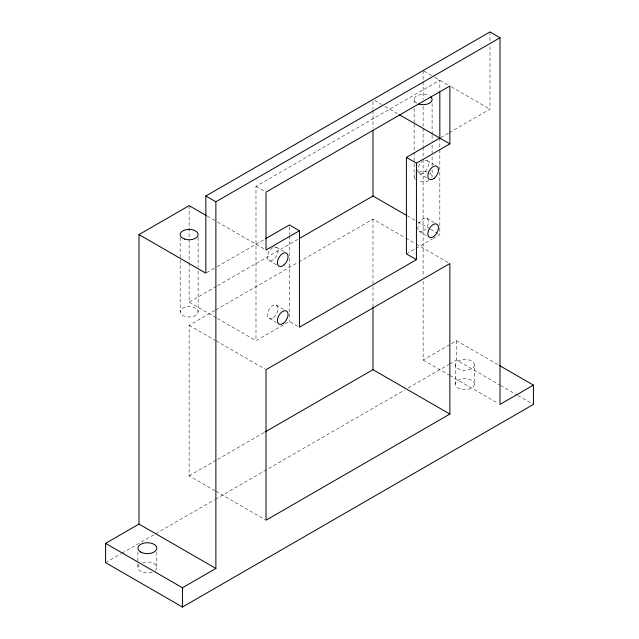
<?xml version="1.0" encoding="UTF-8"?>
<svg xmlns="http://www.w3.org/2000/svg" width="639" height="639" viewBox="0 0 639 639"><rect width="100%" height="100%" fill="white"/><g stroke="black" fill="none" stroke-linecap="round" stroke-linejoin="round"><path stroke-width="0.48" stroke-dasharray="3.19 2.4" d="M297.774 326.257L289.419 321.433L255.991 340.731L255.991 186.34L439.832 80.195L439.832 90.179M206.716 272.685L216.222 267.19M217.092 266.695L264.562 239.29M440.702 137.593L448.482 133.104M449.345 132.6L489.977 109.141L489.977 45.808M189.136 263.332L189.136 302.127L216.757 286.184M217.619 285.689L297.894 239.345M215.055 490.784L189.136 475.823L189.136 325.291L215.031 310.338M215.894 309.843L297.894 262.501M298.756 262.006L372.984 219.145L404.942 237.604M406.412 253.883L414.983 248.938M415.837 248.443L432.124 239.042M432.978 238.547L439.832 234.585L439.832 149.039M189.136 475.823L216.757 459.872M217.619 459.377L264.226 432.467M423.122 281.168L423.122 360.029L450.551 344.197M451.406 343.702L456.55 340.731L498.013 364.669M105.571 562.663L121.13 553.678M121.993 553.182L154.846 534.212M155.708 533.717L214.496 499.778M215.359 499.275L404.679 389.974M408.137 387.977L448.77 364.518M449.632 364.022L456.55 360.029L499.738 384.966M423.976 71.041L434.264 76.984M435.119 77.479L448.195 85.019M451.406 86.88L489.977 109.141M374.694 100.483L381.555 104.445M384.982 106.425L398.696 114.341M427.211 160.701L433.897 164.558M419.032 173.377L428.218 178.688M426.62 218.242L436.645 224.033M407.267 215.782L416.692 221.23M417.547 221.717L429.552 228.65M430.406 229.145L439.832 234.585M419.623 231.63L426.309 235.487M405.805 238.099L415.31 243.587M416.173 244.082L449.001 263.036M255.991 186.34L265.185 191.644M276.495 247.341L285.689 252.645M207.14 216.03L216.565 221.469M217.42 221.965L265.185 249.537M500.601 385.461L517.015 394.942M517.878 395.437L533.429 404.415M268.915 260.432L277.27 265.257M423.122 360.029L449.033 374.989M449.904 375.492L498.276 403.417M275.976 305.003L285.162 310.314M269.434 318.557L276.12 322.415M189.136 302.127L216.565 317.966M217.42 318.462L255.991 340.731M189.136 325.291L215.055 340.252M215.918 340.747L265.153 369.174M215.918 491.279L265.153 519.707M489.977 31.95L489.977 41.847M474.362 364.853A9.457 5.455 0 0 1 460.176 369.582A9.457 5.455 0 0 1 460.176 360.124A9.457 5.455 0 0 1 474.362 364.853L474.362 384.151A9.457 5.455 0 0 1 460.176 388.879A9.457 5.455 0 0 1 460.176 379.422A9.457 5.455 0 0 1 474.362 384.151M456.55 340.731L456.55 360.029M455.447 364.853L455.447 384.151M439.832 138.096L439.832 148.04M432.1 103.454L432.1 134.134M432.1 135.125L432.1 141.059M432.1 145.021L432.1 152.937M432.1 156.898L432.1 165.805M432.1 169.766L432.1 176.691M423.122 70.546L423.122 80.53M423.122 81.528L423.122 99.492M423.122 106.481L423.122 127.449M423.122 128.447L423.122 146.411M423.122 147.409L423.122 158.392M423.122 159.391L423.122 277.174M414.136 99.492L414.136 104.445M414.136 108.406L414.136 123.247M414.136 124.238L414.136 162.833M414.136 163.824L414.136 176.691M372.984 101.489L372.984 109.445M372.984 110.435L372.984 128.343M372.984 219.145L372.984 285.937M372.984 286.935L372.984 305.881M289.419 226.925L289.419 234.88M289.419 235.879L289.419 321.433M198.122 237.556L198.122 267.246M198.122 271.2L198.122 311.776A8.978 5.184 0 0 1 184.647 316.273A8.978 5.184 0 0 1 184.647 307.287A8.978 5.184 0 0 1 198.122 311.776M189.136 205.638L189.136 238.467M189.136 239.457L189.136 262.341M180.158 237.556L180.158 311.776M156.811 552.048L156.811 567.488M137.904 552.048L137.904 562.663M137.904 563.63L137.904 567.488M142.625 562.759A9.457 5.455 0 0 1 154.039 563.63A9.457 5.455 0 0 1 155.541 570.22M152.082 572.217A9.457 5.455 0 0 1 140.668 571.346A9.457 5.455 0 0 1 139.166 564.756M416.772 103.159A8.978 5.184 0 0 1 416.772 95.826A8.978 5.184 0 0 1 429.472 95.826M429.472 173.025A8.978 5.184 0 0 1 431.796 178.033M428.897 180.661A8.978 5.184 0 0 1 418.633 181.18M415.342 179.287A8.978 5.184 0 0 1 415.342 174.096M418.633 172.203A8.978 5.184 0 0 1 427.611 172.203M424.943 160.181A7.564 4.369 -60 0 1 427.219 168.632A7.564 4.369 -60 0 1 418.497 172.81A7.564 4.369 -60 0 1 422.187 161.499M274.099 247.117A7.564 4.369 -60 0 1 276.791 255.496A7.564 4.369 -60 0 1 267.853 259.282A7.564 4.369 -60 0 1 272.709 247.7M423.513 230.871A7.564 4.369 -60 0 0 427.547 218.913A7.564 4.369 -60 0 0 418.305 225.024A7.564 4.369 -60 0 0 423.513 230.871M273.388 317.511A7.564 4.369 -60 0 0 276.959 305.578A7.564 4.369 -60 0 0 267.765 312.247A7.564 4.369 -60 0 0 273.388 317.511"/><path stroke-width="0.96" d="M138.998 524.068L105.571 543.366L105.571 562.663L182.45 607.05L533.429 404.415L533.429 385.117L500.002 404.415L500.002 37.741L215.878 201.78L215.878 568.454L138.998 524.068L138.998 234.585L189.136 205.638L206.277 215.535M138.998 234.585L205.854 273.18L205.854 195.989L489.977 31.95L500.002 37.741M265.417 238.794L289.419 224.936L299.443 230.727L299.443 327.216L416.436 259.674L416.436 163.185L449.864 143.879L449.864 85.985L266.016 192.131L266.016 250.025L299.443 230.727M416.436 259.674L406.412 253.883L406.412 157.394L439.832 138.096L439.832 92.176M299.619 238.347L372.984 195.989L406.412 215.287M265.089 431.964L372.984 369.677L449.864 414.064L449.864 263.532L266.016 369.677L266.016 520.21L449.864 414.064M105.571 543.366L182.45 587.752L215.878 568.454M399.551 114.836L449.864 143.879M406.412 157.394L416.436 163.185M205.854 195.989L215.878 201.78M499.738 365.668L533.429 385.117M372.984 130.332L372.984 195.989M372.984 306.872L372.984 369.677M182.45 587.752L182.45 607.05M430.902 96.904A8.978 5.184 0 0 1 429.472 103.159A8.978 5.184 0 0 1 418.633 103.989M434.089 178.369A7.564 4.369 -60 0 0 437.244 166.491A7.564 4.369 -60 0 0 428.122 173.632A7.564 4.369 -60 0 0 434.089 178.369M433.538 236.662A7.564 4.369 -60 0 0 437.571 224.704A7.564 4.369 -60 0 0 428.338 230.815A7.564 4.369 -60 0 0 433.538 236.662M283.412 323.302A7.564 4.369 -60 0 0 286.983 311.369A7.564 4.369 -60 0 0 277.797 318.038A7.564 4.369 -60 0 0 283.412 323.302M284.107 264.85A7.564 4.369 -60 0 0 286.52 253.124A7.564 4.369 -60 0 0 277.566 261.047A7.564 4.369 -60 0 0 284.107 264.85M140.668 552.048A9.457 5.455 0 0 0 156.483 549.604A9.457 5.455 0 0 0 144.909 542.918A9.457 5.455 0 0 0 140.668 552.048M184.647 239.074A8.978 5.184 0 0 0 198.122 234.585A8.978 5.184 0 0 0 184.647 230.096A8.978 5.184 0 0 0 184.647 239.074"/></g></svg>
